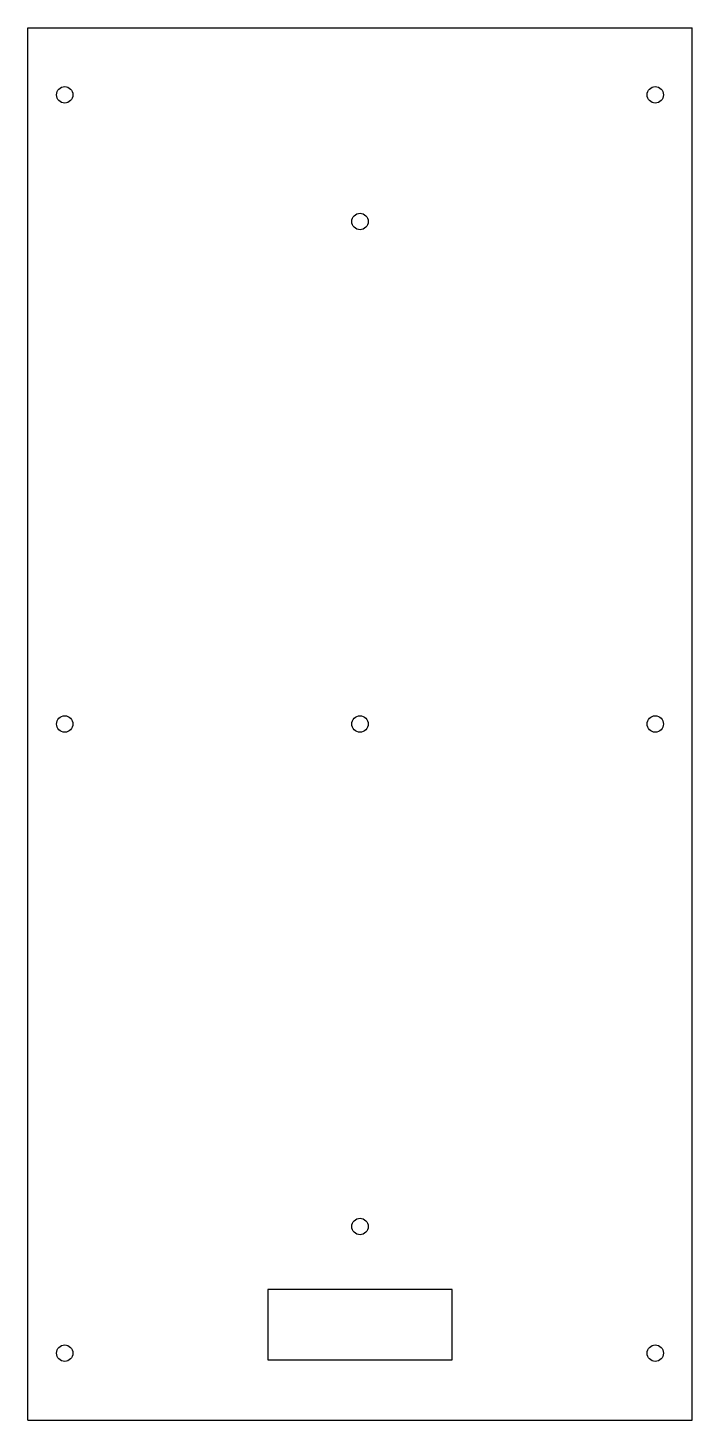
# Model space of a CAD drawing. Header units: millimetres. Extents: x -99 to 99, y -416 to 0.
import ezdxf

# ---------------------------------------------------------------- set-up
doc = ezdxf.new("R2010")
doc.units = ezdxf.units.MM

msp = doc.modelspace()

# ---------------------------------------------------------------- linework, layer by layer
at = {"color": 7, "linetype": 'Continuous', "lineweight": 25}
for p, q in [((-99.14, -415.6), (-99.14, 0)), ((-99.14, 0), (99.14, 0)), ((99.14, -415.6), (99.14, 0)), ((27.5, -376.6), (-27.5, -376.6)), ((-27.5, -376.6), (-27.5, -397.6)), ((27.5, -397.6), (27.5, -376.6)), ((-27.5, -397.6), (27.5, -397.6)), ((-99.14, -415.6), (99.14, -415.6))]:
    msp.add_line(p, q, dxfattribs=at)
for centre in [(-88.14, -20), (88.14, -20), (0, -57.8), (-88.14, -207.8), (0, -207.8), (88.14, -207.8), (0, -357.8), (-88.14, -395.6), (88.14, -395.6)]:
    msp.add_circle(centre, 2.45, dxfattribs=at)

doc.saveas('drawing.dxf')
